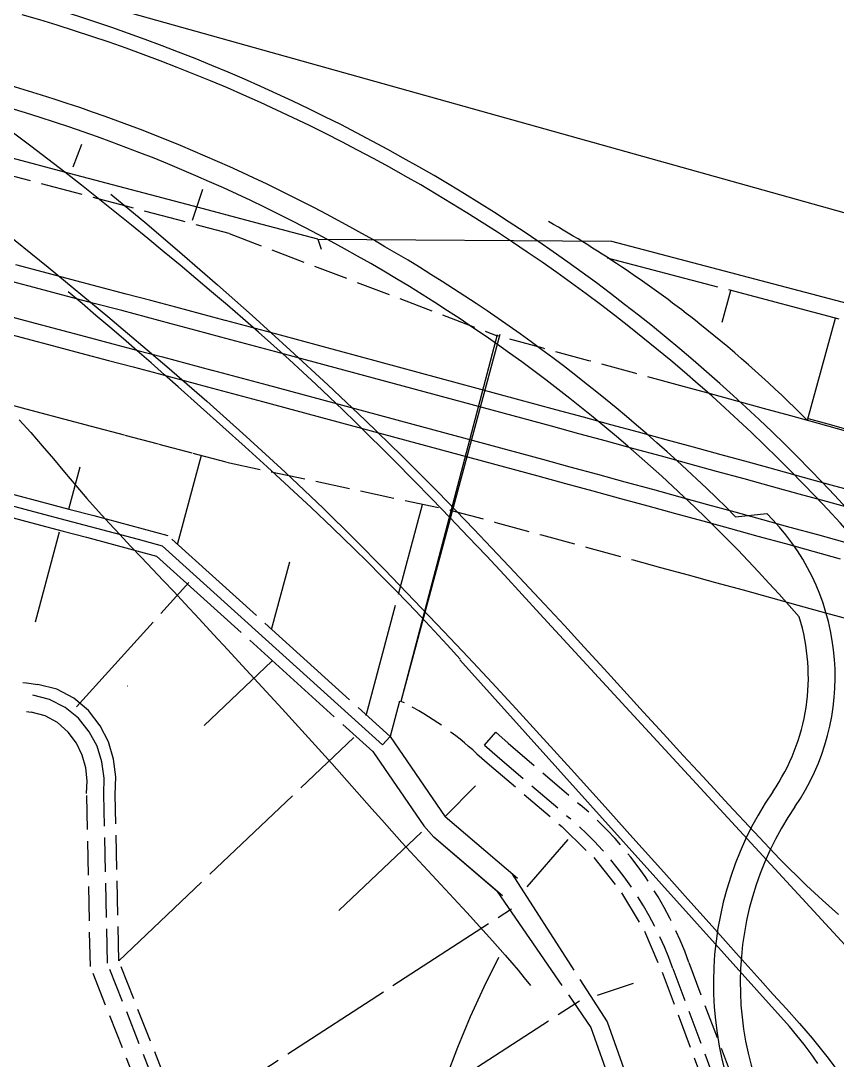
# Model space of a CAD drawing. Header units: millimetres. Extents: x 127045 to 128191, y 151549 to 152340.
# Drawn here: x 127210.1 to 127281.7, y 151956.2 to 152047.3 of the extents above; entities that cross this region are included whole.
import ezdxf

# ---------------------------------------------------------------- set-up
doc = ezdxf.new("R2010")
doc.units = ezdxf.units.MM
doc.header["$MEASUREMENT"] = 0
doc.linetypes.add('INT_344$0$TYPE1', pattern=[4, 3, -1])
doc.linetypes.add('INT_344$0$TYPE3', pattern=[11, 10, -1])
doc.layers.get('0').update_dxf_attribs({"color": 252, "linetype": 'CONTINUOUS'})
for name, color, linetype in [('INT_344$0$102', 252, 'CONTINUOUS'), ('INT_344$0$104', 252, 'CONTINUOUS'), ('INT_344$0$105', 252, 'CONTINUOUS'), ('INT_344$0$106', 252, 'CONTINUOUS'), ('INT_344$0$113', 252, 'CONTINUOUS'), ('INT_344$0$136', 252, 'CONTINUOUS'), ('INT_344$0$RONDPOINT', 252, 'CONTINUOUS'), ('MATRICULES', 4, 'CONTINUOUS'), ('TGV_344$0$1', 252, 'CONTINUOUS'), ('TGV_344$0$36', 252, 'CONTINUOUS')]:
    doc.layers.add(name, color=color, linetype=linetype)

# ---------------------------------------------------------------- blocks, each defined once
blk = doc.blocks.new('INT_344')
at = {"layer": 'INT_344$0$102'}
for p, q in [((127212.117787, 152025.277998, 55.797585), (127209.700007, 152025.918003, 55.7836)), ((127214.535338, 152024.637131, 55.811571), (127212.117787, 152025.277998, 55.797585)), ((127211.732083, 152023.821902, 55.707585), (127209.314813, 152024.461773, 55.6936)), ((127216.952671, 152023.99544, 55.825557), (127214.535338, 152024.637131, 55.811571)), ((127214.149125, 152023.181171, 55.721571), (127211.732083, 152023.821902, 55.707585)), ((127216.565947, 152022.539615, 55.735557), (127214.149125, 152023.181171, 55.721571)), ((127219.369794, 152023.352958, 55.839542), (127216.952671, 152023.99544, 55.825557)), ((127221.542598, 152022.774658, 55.852942), (127219.369794, 152023.352958, 55.839542)), ((127218.98256, 152021.897269, 55.749542), (127216.565947, 152022.539615, 55.735557)), ((127223.715211, 152022.195636, 55.866341), (127221.542598, 152022.774658, 55.852942)), ((127208.547655, 152021.561519, 55.753601), (127210.963909, 152020.921918, 55.767587)), ((127221.154907, 152021.319091, 55.762941), (127218.98256, 152021.897269, 55.749542)), ((127225.88763, 152021.615891, 55.87974), (127223.715211, 152022.195636, 55.866341)), ((127228.059857, 152021.035423, 55.893139), (127225.88763, 152021.615891, 55.87974)), ((127210.963909, 152020.921918, 55.767587), (127213.379935, 152020.281456, 55.781572)), ((127223.327061, 152020.74019, 55.77634), (127221.154907, 152021.319091, 55.762941)), ((127225.499022, 152020.160568, 55.78974), (127223.327061, 152020.74019, 55.77634)), ((127208.162461, 152020.105289, 55.663601), (127210.578205, 152019.465822, 55.677587)), ((127213.379935, 152020.281456, 55.781572), (127215.795742, 152019.640169, 55.795558)), ((127215.795742, 152019.640169, 55.795558), (127218.21134, 152018.998093, 55.809544)), ((127227.670791, 152019.580223, 55.803139), (127225.499022, 152020.160568, 55.78974)), ((127210.578205, 152019.465822, 55.677587), (127212.993722, 152018.825496, 55.691572)), ((127212.993722, 152018.825496, 55.691572), (127215.409019, 152018.184344, 55.705558)), ((127218.21134, 152018.998093, 55.809544), (127220.382774, 152018.420158, 55.822943)), ((127215.409019, 152018.184344, 55.705558), (127217.824107, 152017.542404, 55.719543)), ((127220.382774, 152018.420158, 55.822943), (127222.554015, 152017.841501, 55.836342)), ((127222.554015, 152017.841501, 55.836342), (127224.725064, 152017.262122, 55.849741)), ((127217.824107, 152017.542404, 55.719543), (127219.995082, 152016.964591, 55.732943)), ((127219.995082, 152016.964591, 55.732943), (127222.165866, 152016.386056, 55.746342)), ((127224.725064, 152017.262122, 55.849741), (127226.895921, 152016.682021, 55.86314)), ((127222.165866, 152016.386056, 55.746342), (127224.336457, 152015.806799, 55.759741)), ((127224.336457, 152015.806799, 55.759741), (127226.506855, 152015.22682, 55.77314)), ((127259.460697, 152012.563362, 56.113443), (127257.047364, 152013.219933, 56.094715)), ((127261.873801, 152011.905946, 56.132172), (127259.460697, 152012.563362, 56.113443)), ((127259.065009, 152011.109948, 56.023443), (127256.652184, 152011.766381, 56.004715)), ((127264.286674, 152011.247685, 56.1509), (127261.873801, 152011.905946, 56.132172)), ((127261.477603, 152010.452671, 56.042171), (127259.065009, 152011.109948, 56.023443)), ((127263.889968, 152009.794548, 56.0609), (127261.477603, 152010.452671, 56.042171)), ((127266.699317, 152010.588579, 56.169628), (127264.286674, 152011.247685, 56.1509)), ((127269.111729, 152009.928628, 56.189325), (127266.699317, 152010.588579, 56.169628)), ((127266.302102, 152009.135582, 56.079628), (127263.889968, 152009.794548, 56.0609)), ((127271.523909, 152009.267833, 56.209023), (127269.111729, 152009.928628, 56.189325)), ((127255.865137, 152008.871462, 56.064713), (127258.276948, 152008.215305, 56.083442)), ((127268.714004, 152008.47577, 56.099325), (127266.302102, 152009.135582, 56.079628)), ((127273.935858, 152008.606192, 56.22872), (127271.523909, 152009.267833, 56.209023)), ((127276.347575, 152007.943707, 56.248417), (127273.935858, 152008.606192, 56.22872)), ((127258.276948, 152008.215305, 56.083442), (127260.688529, 152007.558304, 56.102171)), ((127271.125676, 152007.815114, 56.119022), (127268.714004, 152008.47577, 56.099325)), ((127273.537116, 152007.153613, 56.13872), (127271.125676, 152007.815114, 56.119022)), ((127278.759059, 152007.280378, 56.269082), (127276.347575, 152007.943707, 56.248417)), ((127255.469958, 152007.417909, 55.974712), (127257.88126, 152006.761891, 55.993442)), ((127257.88126, 152006.761891, 55.993442), (127260.292332, 152006.105029, 56.012171)), ((127260.688529, 152007.558304, 56.102171), (127263.09988, 152006.900458, 56.1209)), ((127263.09988, 152006.900458, 56.1209), (127265.511001, 152006.241768, 56.139629)), ((127275.948324, 152006.491268, 56.158417), (127273.537116, 152007.153613, 56.13872)), ((127281.170312, 152006.616204, 56.289747), (127278.759059, 152007.280378, 56.269082)), ((127260.292332, 152006.105029, 56.012171), (127262.703174, 152005.447322, 56.0309)), ((127265.511001, 152006.241768, 56.139629), (127267.92189, 152005.582233, 56.159327)), ((127278.359301, 152005.828078, 56.179082), (127275.948324, 152006.491268, 56.158417)), ((127283.581331, 152005.951185, 56.310412), (127281.170312, 152006.616204, 56.289747)), ((127262.703174, 152005.447322, 56.0309), (127265.113785, 152004.788771, 56.049629)), ((127267.92189, 152005.582233, 56.159327), (127270.332548, 152004.921855, 56.179024)), ((127280.770044, 152005.164044, 56.199747), (127278.359301, 152005.828078, 56.179082)), ((127283.180555, 152004.499166, 56.220412), (127280.770044, 152005.164044, 56.199747)), ((127265.113785, 152004.788771, 56.049629), (127267.524166, 152004.129375, 56.069326)), ((127267.524166, 152004.129375, 56.069326), (127269.934315, 152003.469136, 56.089024)), ((127270.332548, 152004.921855, 56.179024), (127272.742975, 152004.260632, 56.198721)), ((127272.742975, 152004.260632, 56.198721), (127275.153171, 152003.598565, 56.218418)), ((127269.934315, 152003.469136, 56.089024), (127272.344234, 152002.808053, 56.108721)), ((127275.153171, 152003.598565, 56.218418), (127277.563134, 152002.935654, 56.239082)), ((127272.344234, 152002.808053, 56.108721), (127274.75392, 152002.146125, 56.128418)), ((127277.563134, 152002.935654, 56.239082), (127279.972865, 152002.271899, 56.259747)), ((127279.972865, 152002.271899, 56.259747), (127282.382363, 152001.607301, 56.280411)), ((127274.75392, 152002.146125, 56.128418), (127277.163375, 152001.483354, 56.149082)), ((127277.163375, 152001.483354, 56.149082), (127279.572597, 152000.81974, 56.169746)), ((127279.572597, 152000.81974, 56.169746), (127281.981587, 152000.155281, 56.190411))]:
    blk.add_line(p, q, dxfattribs=at)
at = {"layer": 'INT_344$0$102', "linetype": 'Continuous'}
for p, q in [((127232.891775, 152019.741737, 55.924301), (127228.069522, 152021.032839, 55.8932)), ((127232.50169, 152018.286809, 55.834301), (127227.680454, 152019.577639, 55.8032)), ((127257.047364, 152013.219933, 56.094715), (127232.891775, 152019.741737, 55.924301)), ((127256.652184, 152011.766381, 56.004715), (127232.50169, 152018.286809, 55.834301)), ((127226.905579, 152016.679438, 55.863201), (127231.72479, 152015.38915, 55.894302)), ((127226.516511, 152015.224238, 55.773201), (127231.334705, 152013.934223, 55.804302)), ((127231.72479, 152015.38915, 55.894302), (127255.865137, 152008.871462, 56.064713)), ((127231.334705, 152013.934223, 55.804302), (127255.469958, 152007.417909, 55.974712))]:
    blk.add_line(p, q, dxfattribs=at)
at = {"layer": 'INT_344$0$104', "linetype": 'Continuous'}
for p in [(127252.129967, 152019.815895), (127251.910655, 152019.770891)]:
    blk.add_line(p, (127243.445588, 151987.650518), dxfattribs=at)
at = {"layer": 'INT_344$0$104'}
for p, q in [((127281.222762, 152011.851092, 56.186478), (127279.183231, 152012.412461, 56.168278)), ((127283.262109, 152011.289052, 56.204678), (127281.222762, 152011.851092, 56.186478))]:
    blk.add_line(p, q, dxfattribs=at)
for centre, radius, start, end in [((127203.443716, 151937.229574), 106.568933, 51.58249141, 60.20601783), ((127201.260371, 151934.783371), 109.842411, 44.86334387, 51.483061)]:
    blk.add_arc(centre, radius, start, end, dxfattribs=at)
at = {"layer": 'INT_344$0$105', "linetype": 'INT_344$0$TYPE1'}
for p, q in [((127210.326654, 152033.443605, 54.509031), (127205.805337, 152034.642861, 54.503006)), ((127214.847753, 152032.243559, 54.515056), (127210.326654, 152033.443605, 54.509031)), ((127219.369133, 152031.044561, 54.521081), (127214.847753, 152032.243559, 54.515056)), ((127223.891204, 152029.848166, 54.527106), (127219.369133, 152031.044561, 54.521081)), ((127228.414373, 152028.65593, 54.533131), (127223.891204, 152029.848166, 54.527106)), ((127228.414373, 152028.65593, 54.533131), (127251.891544, 152019.700108, 56.004715)), ((127255.917125, 152018.606091, 56.023443), (127251.891544, 152019.700108, 56.004715)), ((127259.942748, 152017.512222, 56.042171), (127255.917125, 152018.606091, 56.023443)), ((127263.967988, 152016.416943, 56.0609), (127259.942748, 152017.512222, 56.042171)), ((127267.99242, 152015.318698, 56.079628), (127263.967988, 152016.416943, 56.0609)), ((127270.406488, 152014.658294, 56.099325), (127267.99242, 152015.318698, 56.079628)), ((127272.820325, 152013.997044, 56.119022), (127270.406488, 152014.658294, 56.099325)), ((127209.053716, 152013.710624, 54.779186), (127211.467217, 152013.070831, 54.793171)), ((127275.23393, 152013.33495, 56.13872), (127272.820325, 152013.997044, 56.119022)), ((127277.647303, 152012.67201, 56.158417), (127275.23393, 152013.33495, 56.13872)), ((127211.467217, 152013.070831, 54.793171), (127213.8805, 152012.430215, 54.807156)), ((127213.8805, 152012.430215, 54.807156), (127216.293573, 152011.78881, 54.82114)), ((127280.060443, 152012.008225, 56.179082), (127277.647303, 152012.67201, 56.158417)), ((127216.293573, 152011.78881, 54.82114), (127219.266257, 152010.99703, 54.832101)), ((127282.473351, 152011.343595, 56.199747), (127280.060443, 152012.008225, 56.179082)), ((127219.266257, 152010.99703, 54.832101), (127222.238485, 152010.203536, 54.843061)), ((127222.238485, 152010.203536, 54.843061), (127225.210497, 152009.409235, 54.854022)), ((127225.210497, 152009.409235, 54.854022), (127228.182534, 152008.61503, 54.864983)), ((127228.182534, 152008.61503, 54.864983), (127247.767929, 152004.42698, 56.064713)), ((127247.767929, 152004.42698, 56.064713), (127251.781479, 152003.336232, 56.083442)), ((127251.781479, 152003.336232, 56.083442), (127255.795069, 152002.245627, 56.102171)), ((127255.795069, 152002.245627, 56.102171), (127259.808278, 152001.153617, 56.1209)), ((127259.808278, 152001.153617, 56.1209), (127263.820681, 152000.058652, 56.139629)), ((127263.820681, 152000.058652, 56.139629), (127266.229406, 151999.39971, 56.159327)), ((127266.229406, 151999.39971, 56.159327), (127268.637899, 151998.739924, 56.179024)), ((127268.637899, 151998.739924, 56.179024), (127271.046161, 151998.079295, 56.198721)), ((127271.046161, 151998.079295, 56.198721), (127273.454192, 151997.417823, 56.218418)), ((127273.454192, 151997.417823, 56.218418), (127275.861991, 151996.755507, 56.239082)), ((127275.861991, 151996.755507, 56.239082), (127278.269558, 151996.092349, 56.259747)), ((127278.269558, 151996.092349, 56.259747), (127280.676892, 151995.428347, 56.280411)), ((127280.676892, 151995.428347, 56.280411), (127283.083994, 151994.763502, 56.301075)), ((127210.315902, 151989.317514), (127210.648052, 151989.273095)), ((127210.648052, 151989.273095), (127211.640542, 151989.140366)), ((127213.284346, 151988.718267), (127211.640542, 151989.140366)), ((127214.782587, 151987.932505), (127213.284346, 151988.718267)), ((127219.498258, 151989.012981, 56.251625), (127219.50818, 151989.011538, 56.252018)), ((127219.498258, 151989.012981, 56.251625), (127219.50818, 151989.011538, 56.252018)), ((127216.068086, 151986.845041), (127214.782587, 151987.932505)), ((127243.766419, 151987.525223), (127243.445588, 151987.650518)), ((127217.099807, 151985.521984), (127216.068086, 151986.845041)), ((127217.813842, 151984.110318), (127217.099807, 151985.521984)), ((127218.261402, 151982.597636), (127217.813842, 151984.110318)), ((127218.453566, 151981.038918), (127218.261402, 151982.597636)), ((127250.126089, 151983.070063), (127251.231224, 151982.102173)), ((127251.231224, 151982.102173), (127257.565235, 151976.693666)), ((127218.412128, 151979.474362), (127218.453566, 151981.038918)), ((127218.727496, 151964.922169), (127218.412128, 151979.474362)), ((127257.565235, 151976.693666), (127260.37229, 151973.960344, 16.194052)), ((127260.37229, 151973.960344, 16.194052), (127262.799198, 151970.884514, 32.25)), ((127262.799198, 151970.884514, 32.25), (127264.804564, 151967.518639, 48.305948)), ((127264.804564, 151967.518639, 48.305948), (127266.354186, 151963.920128, 64.5)), ((127230.305142, 151935.54283), (127218.727496, 151964.922169)), ((127266.354186, 151963.920128, 64.5), (127275.712906, 151938.883186))]:
    blk.add_line(p, q, dxfattribs=at)
blk.add_arc((127229.878623, 151960.933323), 30, 47.551434, 62.423888, dxfattribs=at)
at = {"layer": 'INT_344$0$106', "linetype": 'INT_344$0$TYPE1'}
for p, q in [((127212.666296, 151987.824987), (127211.18751, 151988.198989)), ((127214.020662, 151987.132385), (127212.666296, 151987.824987)), ((127210.645701, 151986.755679), (127211.056321, 151986.703614)), ((127215.192327, 151986.171987), (127214.020662, 151987.132385)), ((127212.26825, 151986.386425), (127211.056321, 151986.703614)), ((127213.365863, 151985.792235), (127212.26825, 151986.386425)), ((127216.143777, 151984.998986), (127215.192327, 151986.171987)), ((127214.297316, 151984.97197), (127213.365863, 151985.792235)), ((127215.032997, 151983.978898), (127214.297316, 151984.97197)), ((127216.81918, 151983.727106), (127216.143777, 151984.998986)), ((127250.784939, 151983.822337), (127251.773214, 151984.950748)), ((127251.773214, 151984.950748), (127252.866553, 151983.99319)), ((127252.866553, 151983.99319), (127259.188638, 151978.594866)), ((127215.524829, 151982.940863), (127215.032997, 151983.978898)), ((127217.250378, 151982.356865), (127216.81918, 151983.727106)), ((127250.784939, 151983.822337), (127251.885356, 151982.85858)), ((127215.824793, 151981.835885), (127215.524829, 151982.940863)), ((127217.442593, 151980.938865), (127217.250378, 151982.356865)), ((127251.885356, 151982.85858), (127258.214596, 151977.454146)), ((127215.946105, 151980.703325), (127215.824793, 151981.835885)), ((127215.909477, 151979.569583), (127215.946105, 151980.703325)), ((127217.411068, 151979.51245), (127217.442593, 151980.938865)), ((127216.237763, 151964.42129), (127215.909477, 151979.569583)), ((127217.731603, 151964.721818), (127217.411068, 151979.51245)), ((127227.841887, 151934.974762), (127216.237763, 151964.42129)), ((127229.31984, 151935.315603), (127217.731603, 151964.721818)), ((127267.296512, 151964.254823), (127277.192903, 151937.701006)), ((127268.710001, 151964.756866), (127278.649392, 151938.278049))]:
    blk.add_line(p, q, dxfattribs=at)
for centre, radius, start, end in [((127238.08445, 151953.879305), 32.499934, 19.55398412, 49.50656225), ((127238.084448, 151953.879302), 30.999938, 19.55398582, 49.50656395)]:
    blk.add_arc(centre, radius, start, end, dxfattribs=at)
at = {"layer": 'INT_344$0$113', "linetype": 'INT_344$0$TYPE3'}
for p, q in [((127215.466874, 152036.459906), (127214.690742, 152034.466171)), ((127226.069329, 152032.515602), (127225.164766, 152029.804018)), ((127236.173623, 152028.172091), (127236.472812, 152027.292295)), ((127261.5465, 152026.541986), (127316.783702, 152011.983455)), ((127272.363054, 152023.639821), (127271.597717, 152020.847942)), ((127281.531841, 152021.215068), (127279.069507, 152012.281791)), ((127223.882751, 152001.417698), (127225.974206, 152009.229259)), ((127214.35781, 152004.511879), (127215.341348, 152008.199852)), ((127209.536552, 152005.792546, 59.813169), (127211.947285, 152005.152607, 59.827155)), ((127211.947285, 152005.152607, 59.827155), (127214.35781, 152004.511879, 59.841141)), ((127214.35781, 152004.511879, 59.841141), (127216.524683, 152003.935158, 59.85454)), ((127240.423794, 151986.429146), (127245.345279, 152004.91479)), ((127209.023759, 152003.859403, 59.813169), (127211.433815, 152003.219643, 59.827155)), ((127211.433815, 152003.219643, 59.827155), (127213.843663, 152002.579095, 59.841141)), ((127216.524683, 152003.935158, 59.85454), (127218.691365, 152003.357716, 59.867939)), ((127218.691365, 152003.357716, 59.867939), (127220.857854, 152002.779553, 59.881338)), ((127211.417544, 151994.628713), (127213.518323, 152002.507138)), ((127213.843663, 152002.579095, 59.841141), (127215.893334, 152002.033614, 59.85454)), ((127220.857854, 152002.779553, 59.881338), (127223.024151, 152002.200671, 59.894737)), ((127215.893334, 152002.033614, 59.85454), (127217.942839, 152001.487512, 59.867939)), ((127217.942839, 152001.487512, 59.867939), (127219.992163, 152000.940728, 59.881338)), ((127223.382251, 152001.877055, 59.894737), (127242.514848, 151984.586867, 65.460999)), ((127219.992163, 152000.940728, 59.881338), (127222.041288, 152000.393202, 59.894737)), ((127222.041288, 152000.393202, 59.894737), (127240.997925, 151983.26203, 65.460999)), ((127222.041288, 152000.393202, 59.894737), (127240.997925, 151983.26203, 65.460999)), ((127222.592807, 152000.587338, 59.67474), (127222.602443, 152000.584762, 59.674801)), ((127232.114444, 151993.962252), (127233.709726, 151999.870889)), ((127232.114444, 151993.962252), (127233.709726, 151999.870889)), ((127215.023659, 151987.189418), (127224.8582, 151998.071909)), ((127215.023659, 151987.189418), (127224.8582, 151998.071909)), ((127226.22361, 151985.543472), (127232.145955, 151991.170628)), ((127218.727496, 151964.922169), (127239.319113, 151984.487437)), ((127242.514848, 151984.586867), (127247.335057, 151977.539293)), ((127240.997925, 151983.26203), (127245.459226, 151976.73921)), ((127247.353057, 151977.557293, 67.917999), (127249.990268, 151980.248144)), ((127246.339451, 151975.759506), (127245.459226, 151976.73921)), ((127253.669067, 151972.130786), (127247.335057, 151977.539293, 64.667747)), ((127238.021587, 151969.319079), (127245.528577, 151976.451898)), ((127252.370345, 151970.609825), (127246.339451, 151975.759506, 64.667747)), ((127251.911323, 151971.001776), (127246.339451, 151975.759506)), ((127254.530795, 151971.402537), (127258.131902, 151975.551361)), ((127253.210046, 151972.522736), (127261.527997, 151959.582198)), ((127251.911323, 151971.001776), (127260.114344, 151959.079807)), ((127224.303464, 151950.772637), (127253.149861, 151969.479001)), ((127260.700228, 151961.911955, 68.5), (127263.846703, 151962.948329)), ((127248.020177, 151954.230468), (127259.114415, 151961.42488)), ((127261.527834, 151959.58185), (127269.496947, 151937.145013)), ((127260.114344, 151959.079807), (127268.083458, 151936.64297))]:
    blk.add_line(p, q, dxfattribs=at)
at = {"layer": 'INT_344$0$136'}
for p, q in [((127214.396155, 152033.928762, 54.509031), (127208.952392, 152035.369727, 54.503006)), ((127219.83966, 152032.486847, 54.515056), (127214.396155, 152033.928762, 54.509031)), ((127225.283395, 152031.045796, 54.521081), (127219.83966, 152032.486847, 54.515056)), ((127230.727768, 152029.607154, 54.527106), (127225.283395, 152031.045796, 54.521081)), ((127236.173184, 152028.172465, 54.533131), (127230.727768, 152029.607154, 54.527106)), ((127209.280138, 152004.825979, 59.813169), (127211.690525, 152004.186131, 59.827155)), ((127211.690525, 152004.186131, 59.827155), (127214.100702, 152003.545496, 59.841141)), ((127214.100702, 152003.545496, 59.841141), (127216.208989, 152002.984389, 59.85454)), ((127216.208989, 152002.984389, 59.85454), (127218.317096, 152002.422608, 59.867939)), ((127218.317096, 152002.422608, 59.867939), (127220.425016, 152001.860126, 59.881338)), ((127220.425016, 152001.860126, 59.881338), (127222.532742, 152001.296916, 59.894737))]:
    blk.add_line(p, q, dxfattribs=at)
at = {"layer": 'INT_344$0$136', "linetype": 'Continuous'}
for p, q in [((127236.173184, 152028.172465, 54.874741), (127261.92879, 152027.992453)), ((127261.92879, 152027.992453), (127316.225469, 152013.68181)), ((127222.532742, 152001.296916, 59.894737), (127241.844367, 151983.84494, 65.460999)), ((127222.532742, 152001.296916, 59.894737), (127241.844367, 151983.84494, 65.460999)), ((127243.347379, 151987.678759), (127242.514848, 151984.586867, 65.460999)), ((127242.514848, 151984.586867, 65.460999), (127241.844367, 151983.84494, 65.460999))]:
    blk.add_line(p, q, dxfattribs=at)
at = {"layer": 'INT_344$0$RONDPOINT'}
for p, q in [((127272.800202, 152003.842426), (127275.550898, 152004.135195)), ((127275.550898, 152004.135195), (127276.071377, 152003.580707))]:
    blk.add_line(p, q, dxfattribs=at)
for centre, radius, start, end in [((127167.084598, 151898.323161), 156.90884, 37.48500702, 73.88830091), ((127167.084598, 151898.323161), 155.613067, 36.55932317, 73.88830091), ((127167.084598, 151898.323161), 149.365673, 44.94674466, 73.88830091), ((127167.084598, 151898.323161), 147.458666, 40.99311126, 73.88830091), ((127261.38682, 151989.796807), 20.140311, 325.5782589, 43.18793786), ((127261.38682, 151989.796807), 17.791521, 325.5782589, 17.17797376), ((127300.596828, 151962.927295), 29.741577, 145.5782589, 217.89855607), ((127300.596828, 151962.927295), 27.392787, 145.5782589, 217.89855607)]:
    blk.add_arc(centre, radius, start, end, dxfattribs=at)
blk = doc.blocks.new('TGV_344')
at = {"layer": 'TGV_344$0$1'}
for p, q in [((127211.014694, 152036.305087, 0.64173), (127209.487344, 152037.442136, 0.550476)), ((127212.503427, 152035.178512, 0.750862), (127211.014694, 152036.305087, 0.64173)), ((127213.983183, 152034.040188, 0.85999), (127212.503427, 152035.178512, 0.750862)), ((127215.454702, 152032.891265, 0.969118), (127213.983183, 152034.040188, 0.85999)), ((127216.918758, 152031.732866, 1.078248), (127215.454702, 152032.891265, 0.969118)), ((127218.375885, 152030.566018, 1.18737), (127216.918758, 152031.732866, 1.078248)), ((127218.043694, 152032.114087, 1.149733), (127221.180481, 152029.498907, 1.42674)), ((127219.826867, 152029.391549, 1.29649), (127218.375885, 152030.566018, 1.18737)), ((127207.218039, 152029.951129, 0.649837), (127212.524688, 152025.719298, 1.081838)), ((127221.272524, 152028.210547, 1.40561), (127219.826867, 152029.391549, 1.29649)), ((127221.180481, 152029.498907, 1.42674), (127224.289964, 152026.851321, 1.703732)), ((127222.713694, 152027.024087, 1.514731), (127221.272524, 152028.210547, 1.40561)), ((127224.103302, 152025.871867, 1.614851), (127222.713694, 152027.024087, 1.514731)), ((127224.289964, 152026.851321, 1.703732), (127227.37181, 152024.171616, 1.980724)), ((127212.524688, 152025.719298, 1.081838), (127217.754535, 152021.394791, 1.513785)), ((127225.488549, 152024.7144, 1.714971), (127224.103302, 152025.871867, 1.614851)), ((127226.868743, 152023.550898, 1.815091), (127225.488549, 152024.7144, 1.714971)), ((127227.37181, 152024.171616, 1.980724), (127230.425694, 152021.460087, 2.257731)), ((127215.507856, 152022.512616, 1.440482), (127214.286694, 152023.535087, 1.317732)), ((127228.243175, 152022.380588, 1.915212), (127226.868743, 152023.550898, 1.815091)), ((127216.724833, 152021.485168, 1.563232), (127215.507856, 152022.512616, 1.440482)), ((127229.610793, 152021.202049, 2.015342), (127228.243175, 152022.380588, 1.915212)), ((127217.937674, 152020.452844, 1.685981), (127216.724833, 152021.485168, 1.563232)), ((127217.754535, 152021.394791, 1.513785), (127222.931694, 152017.009087, 1.94573)), ((127230.425694, 152021.460087, 2.257731), (127233.757731, 152018.445363, 2.646972)), ((127219.14643, 152019.415739, 1.808731), (127217.937674, 152020.452844, 1.685981)), ((127230.970261, 152020.014102, 2.11547), (127229.610793, 152021.202049, 2.015342)), ((127232.320822, 152018.816017, 2.215598), (127230.970261, 152020.014102, 2.11547)), ((127220.350972, 152018.373738, 1.931482), (127219.14643, 152019.415739, 1.808731)), ((127233.661694, 152017.607087, 2.315729), (127232.320822, 152018.816017, 2.215598)), ((127221.551163, 152017.32673, 2.054231), (127220.350972, 152018.373738, 1.931482)), ((127233.757731, 152018.445363, 2.646972), (127237.061485, 152015.39938, 3.036202)), ((127222.747053, 152016.274814, 2.17698), (127221.551163, 152017.32673, 2.054231)), ((127222.931694, 152017.009087, 1.94573), (127226.436498, 152013.969667, 2.285743)), ((127234.847543, 152016.520432, 2.43386), (127233.661694, 152017.607087, 2.315729)), ((127223.938694, 152015.218087, 2.299731), (127222.747053, 152016.274814, 2.17698)), ((127236.025042, 152015.424744, 2.551988), (127234.847543, 152016.520432, 2.43386)), ((127225.894438, 152013.474506, 2.488714), (127223.938694, 152015.218087, 2.299731)), ((127237.194685, 152014.320688, 2.670115), (127236.025042, 152015.424744, 2.551988)), ((127237.061485, 152015.39938, 3.036202), (127240.328939, 152012.314157, 3.425447)), ((127238.356983, 152013.208913, 2.788245), (127237.194685, 152014.320688, 2.670115)), ((127227.847091, 152011.727441, 2.677697), (127225.894438, 152013.474506, 2.488714)), ((127226.436498, 152013.969667, 2.285743), (127229.898597, 152010.881608, 2.625723)), ((127239.512187, 152012.089902, 2.906368), (127238.356983, 152013.208913, 2.788245)), ((127240.328939, 152012.314157, 3.425447), (127243.551694, 152009.182087, 3.81473)), ((127229.794565, 152009.97458, 2.866681), (127227.847091, 152011.727441, 2.677697)), ((127240.66068, 152010.964012, 3.02449), (127239.512187, 152012.089902, 2.906368)), ((127229.898597, 152010.881608, 2.625723), (127233.315275, 152007.743255, 2.965707)), ((127241.803, 152009.831869, 3.142611), (127240.66068, 152010.964012, 3.02449)), ((127231.734743, 152008.213638, 3.055667), (127229.794565, 152009.97458, 2.866681)), ((127242.939694, 152008.694087, 3.260733), (127241.803, 152009.831869, 3.142611)), ((127244.561222, 152007.053804, 3.367609), (127242.939694, 152008.694087, 3.260733)), ((127243.551694, 152009.182087, 3.81473), (127246.73044, 152005.98526, 3.965497)), ((127233.664917, 152006.441026, 3.244683), (127231.734743, 152008.213638, 3.055667)), ((127233.315275, 152007.743255, 2.965707), (127236.683694, 152004.553087, 3.305731)), ((127246.173266, 152005.404201, 3.474483), (127244.561222, 152007.053804, 3.367609)), ((127235.581643, 152004.653826, 3.433695), (127233.664917, 152006.441026, 3.244683)), ((127246.73044, 152005.98526, 3.965497), (127249.857471, 152002.73797, 4.116253)), ((127247.775929, 152003.745486, 3.581357), (127246.173266, 152005.404201, 3.474483)), ((127237.482677, 152002.849876, 3.622708), (127235.581643, 152004.653826, 3.433695)), ((127236.683694, 152004.553087, 3.305731), (127239.372556, 152001.912779, 3.485757)), ((127249.36932, 152002.077864, 3.688233), (127247.775929, 152003.745486, 3.581357)), ((127239.365694, 152001.027087, 3.811732), (127237.482677, 152002.849876, 3.622708)), ((127249.857471, 152002.73797, 4.116253), (127252.953417, 151999.461688, 4.266997)), ((127239.372556, 152001.912779, 3.485757), (127242.014084, 151999.22529, 3.665764)), ((127250.953138, 152000.401137, 3.795109), (127249.36932, 152002.077864, 3.688233)), ((127240.558542, 151999.851171, 3.880358), (127239.365694, 152001.027087, 3.811732)), ((127252.527068, 151998.715128, 3.901983), (127250.953138, 152000.401137, 3.795109)), ((127241.74228, 151998.666087, 3.948982), (127240.558542, 151999.851171, 3.880358)), ((127242.916989, 151997.472056, 4.017606), (127241.74228, 151998.666087, 3.948982)), ((127242.014084, 151999.22529, 3.665764), (127244.625968, 151996.509648, 3.845755)), ((127254.091217, 151997.020044, 4.008857), (127252.527068, 151998.715128, 3.901983)), ((127252.953417, 151999.461688, 4.266997), (127256.039694, 151996.177087, 4.417731)), ((127244.082752, 151996.269293, 4.086231), (127242.916989, 151997.472056, 4.017606)), ((127255.645694, 151995.316087, 4.115732), (127254.091217, 151997.020044, 4.008857)), ((127245.239266, 151995.05762, 4.154858), (127244.082752, 151996.269293, 4.086231)), ((127244.625968, 151996.509648, 3.845755), (127247.226694, 151993.784087, 4.025732)), ((127256.039694, 151996.177087, 4.417731), (127257.793807, 151994.297663, 4.506607)), ((127246.386204, 151993.836882, 4.223482), (127245.239266, 151995.05762, 4.154858)), ((127285.088694, 151963.360087, 5.14173), (127255.645694, 151995.316087, 4.115732)), ((127257.793807, 151994.297663, 4.506607), (127259.536811, 151992.40795, 4.595483)), ((127247.52365, 151992.607299, 4.292105), (127246.386204, 151993.836882, 4.223482)), ((127247.226694, 151993.784087, 4.025732), (127249.351975, 151991.534403, 4.122735)), ((127248.651694, 151991.369087, 4.360731), (127247.52365, 151992.607299, 4.292105)), ((127259.536811, 151992.40795, 4.595483), (127261.271964, 151990.511067, 4.684357)), ((127249.351975, 151991.534403, 4.122735), (127251.45971, 151989.268305, 4.219736)), ((127261.271964, 151990.511067, 4.684357), (127263.002571, 151988.610081, 4.773232)), ((127251.45971, 151989.268305, 4.219736), (127253.555908, 151986.991628, 4.316735)), ((127263.002571, 151988.610081, 4.773232), (127264.732678, 151986.708676, 4.862105)), ((127253.555908, 151986.991628, 4.316735), (127255.646694, 151984.710087, 4.413733)), ((127264.732678, 151986.708676, 4.862105), (127266.466365, 151984.810495, 4.950979)), ((127255.646694, 151984.710087, 4.413733), (127258.375235, 151981.713855, 4.523983)), ((127266.466365, 151984.810495, 4.950979), (127268.206947, 151982.918597, 5.039854)), ((127268.206947, 151982.918597, 5.039854), (127269.957694, 151981.036087, 5.128729)), ((127258.375235, 151981.713855, 4.523983), (127261.091154, 151978.70618, 4.634233)), ((127269.957694, 151981.036087, 5.128729), (127272.190077, 151978.629974, 5.182704)), ((127261.091154, 151978.70618, 4.634233), (127263.80033, 151975.692471, 4.744482)), ((127272.190077, 151978.629974, 5.182704), (127274.419225, 151976.218292, 5.236702)), ((127274.419225, 151976.218292, 5.236702), (127276.682875, 151973.837238, 5.290714)), ((127263.80033, 151975.692471, 4.744482), (127266.508694, 151972.678087, 4.854731)), ((127276.682875, 151973.837238, 5.290714), (127279.016694, 151971.525087, 5.344733)), ((127266.508694, 151972.678087, 4.854731), (127268.62446, 151970.321735, 4.88848)), ((127279.016694, 151971.525087, 5.344733), (127280.409301, 151970.230149, 5.409999)), ((127268.62446, 151970.321735, 4.88848), (127270.737584, 151967.963015, 4.92223)), ((127280.409301, 151970.230149, 5.409999), (127281.833953, 151968.970788, 5.475245)), ((127270.737584, 151967.963015, 4.92223), (127272.848512, 151965.602331, 4.95598)), ((127272.848512, 151965.602331, 4.95598), (127274.957694, 151963.240087, 4.989729)), ((127274.957694, 151963.240087, 4.989729), (127276.101247, 151961.971175, 4.960488)), ((127276.101247, 151961.971175, 4.960488), (127277.250802, 151960.706889, 4.931239)), ((127277.250802, 151960.706889, 4.931239), (127278.389432, 151959.432302, 4.901986)), ((127278.389432, 151959.432302, 4.901986), (127279.499694, 151958.133087, 4.872732)), ((127278.177519, 151958.379061, 5.125858), (127277.531694, 151959.167087, 5.116732)), ((127278.805819, 151957.577005, 5.134982), (127278.177519, 151958.379061, 5.125858)), ((127279.416584, 151956.761533, 5.144105), (127278.805819, 151957.577005, 5.134982)), ((127279.499694, 151958.133087, 4.872732), (127280.209581, 151957.260887, 4.854979)), ((127280.009829, 151955.933241, 5.153231), (127279.416584, 151956.761533, 5.144105)), ((127280.209581, 151957.260887, 4.854979), (127280.903099, 151956.375691, 4.837228)), ((127280.903099, 151956.375691, 4.837228), (127281.58412, 151955.480999, 4.819479))]:
    blk.add_line(p, q, dxfattribs=at)
at = {"layer": 'TGV_344$0$1', "linetype": 'Continuous'}
blk.add_line((127277.531694, 151959.167087, 5.125731), (127248.635694, 151991.290087, 4.360731), dxfattribs=at)
at = {"layer": 'TGV_344$0$36'}
for p, q in [((127210.000663, 152012.340977, -2.08877), (127211.013682, 152011.210165, -2.093271)), ((127211.013682, 152011.210165, -2.093271), (127212.007762, 152010.062992, -2.097772)), ((127212.007762, 152010.062992, -2.097772), (127212.989301, 152008.905377, -2.102272)), ((127212.989301, 152008.905377, -2.102272), (127213.96607, 152007.744744, -2.106771)), ((127213.96607, 152007.744744, -2.106771), (127214.946866, 152006.587307, -2.111269)), ((127214.946866, 152006.587307, -2.111269), (127215.93828, 152005.438772, -2.115768)), ((127215.93828, 152005.438772, -2.115768), (127216.946694, 152004.305087, -2.120268)), ((127216.946694, 152004.305087, -2.120268), (127217.879369, 152003.283367, -2.104517)), ((127217.879369, 152003.283367, -2.104517), (127218.819937, 152002.268927, -2.088766)), ((127218.819937, 152002.268927, -2.088766), (127219.766509, 152001.260121, -2.073016)), ((127219.766509, 152001.260121, -2.073016), (127220.717236, 152000.255262, -2.057265)), ((127220.717236, 152000.255262, -2.057265), (127221.669763, 151999.252267, -2.041516)), ((127221.669763, 151999.252267, -2.041516), (127222.621898, 151998.248883, -2.025767)), ((127222.621898, 151998.248883, -2.025767), (127223.571821, 151997.243391, -2.010018)), ((127223.571821, 151997.243391, -2.010018), (127224.517694, 151996.234087, -1.994268)), ((127224.517694, 151996.234087, -1.994268), (127225.778232, 151994.880909, -1.994268)), ((127225.778232, 151994.880909, -1.994268), (127227.036971, 151993.526056, -1.994268)), ((127227.036971, 151993.526056, -1.994268), (127228.293572, 151992.169217, -1.994268)), ((127228.293572, 151992.169217, -1.994268), (127229.547694, 151990.810087, -1.994268)), ((127229.547694, 151990.810087, -1.994268), (127231.296696, 151988.909859, -1.73077)), ((127231.296696, 151988.909859, -1.73077), (127233.043493, 151987.00758, -1.46727)), ((127233.043493, 151987.00758, -1.46727), (127234.785397, 151985.100798, -1.203769)), ((127234.785397, 151985.100798, -1.203769), (127236.519694, 151983.187087, -0.940267)), ((127236.519694, 151983.187087, -0.940267), (127237.401721, 151982.204866, -0.864892)), ((127237.401721, 151982.204866, -0.864892), (127238.279803, 151981.21912, -0.789518)), ((127238.279803, 151981.21912, -0.789518), (127239.15518, 151980.230982, -0.714143)), ((127239.15518, 151980.230982, -0.714143), (127240.029109, 151979.241574, -0.638769)), ((127240.029109, 151979.241574, -0.638769), (127240.903112, 151978.252227, -0.563395)), ((127240.903112, 151978.252227, -0.563395), (127241.77871, 151977.264281, -0.488021)), ((127241.77871, 151977.264281, -0.488021), (127242.657157, 151976.278856, -0.412646)), ((127242.657157, 151976.278856, -0.412646), (127243.539694, 151975.297087, -0.33727)), ((127243.539694, 151975.297087, -0.33727), (127244.668593, 151974.057038, -0.282147)), ((127244.668593, 151974.057038, -0.282147), (127245.805847, 151972.824658, -0.227025)), ((127245.805847, 151972.824658, -0.227025), (127246.94802, 151971.596878, -0.171904)), ((127246.94802, 151971.596878, -0.171904), (127248.091725, 151970.370575, -0.116783)), ((127248.091725, 151970.370575, -0.116783), (127249.233177, 151969.141888, -0.061656)), ((127249.233177, 151969.141888, -0.061656), (127250.368299, 151967.907269, -0.006529)), ((127250.368299, 151967.907269, -0.006529), (127251.49365, 151966.663654, 0.0486)), ((127251.49365, 151966.663654, 0.0486), (127252.605694, 151965.408087, 0.103731)), ((127252.024694, 151965.211087, -0.031271), (127250.73755, 151962.623946, -0.125795)), ((127252.605694, 151965.408087, 0.103731), (127253.169854, 151964.755942, 0.153483)), ((127253.169854, 151964.755942, 0.153483), (127253.726455, 151964.097334, 0.203232)), ((127253.726455, 151964.097334, 0.203232), (127254.275425, 151963.432352, 0.252981)), ((127254.275425, 151963.432352, 0.252981), (127254.816694, 151962.761087, 0.302733)), ((127250.73755, 151962.623946, -0.125795), (127249.534678, 151959.996563, -0.22027)), ((127249.534678, 151959.996563, -0.22027), (127248.417336, 151957.331683, -0.314745)), ((127248.417336, 151957.331683, -0.314745), (127247.386694, 151954.632087, -0.409269))]:
    blk.add_line(p, q, dxfattribs=at)
blk = doc.blocks.new('FR-344-A')
for name in ['TGV_344', 'INT_344']:
    blk.add_blockref(name, (0, 0))

msp = doc.modelspace()

# ---------------------------------------------------------------- linework, layer by layer
at = {"layer": 'MATRICULES'}
msp.add_line((127106.061, 152079.808), (127368.822, 152006.31, -5.535), dxfattribs=at)

# ---------------------------------------------------------------- block references
msp.add_blockref('FR-344-A', (0, 0))

doc.saveas('drawing.dxf')
